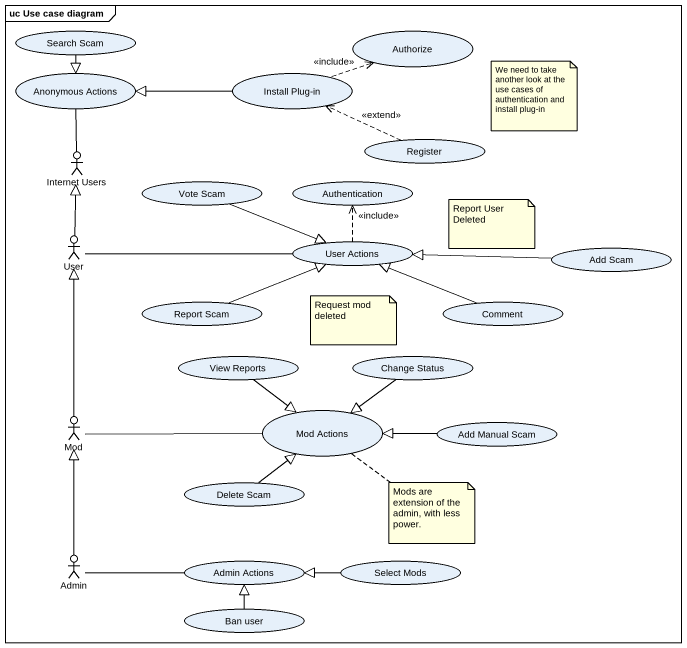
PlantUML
@startuml
mainframe uc Use case diagram
usecase "Search Scam" as Search_Scam
usecase Authorize
usecase "Anonymous Actions" as Anonymous_Actions
usecase "Install Plug-in" as Install_Plug_in
actor "Internet Users" as Internet_Users
usecase Register
usecase "Vote Scam" as Vote_Scam
usecase Authentication
actor User
usecase "User Actions" as User_Actions
usecase "Add Scam" as Add_Scam
usecase "Report Scam" as Report_Scam
usecase Comment
usecase "View Reports" as View_Reports
usecase "Change Status" as Change_Status
actor Mod
usecase "Mod Actions" as Mod_Actions
usecase "Add Manual Scam" as Add_Manual_Scam
usecase "Delete Scam" as Delete_Scam
actor Admin
usecase "Admin Actions" as Admin_Actions
usecase "Select Mods" as Select_Mods
usecase "Ban user" as Ban_user
Search_Scam --|> Anonymous_Actions
Install_Plug_in .right.> Authorize : <<include>>
Install_Plug_in -left-|> Anonymous_Actions
Internet_Users -up- Anonymous_Actions
Register .left.> Install_Plug_in : <<extend>>
Vote_Scam -right-|> User_Actions
User -up-|> Internet_Users
User_Actions .up.> Authentication : <<include>>
User_Actions -left- User
Add_Scam -left-|> User_Actions
Report_Scam -right-|> User_Actions
Comment -left-|> User_Actions
View_Reports --|> Mod_Actions
Change_Status --|> Mod_Actions
Mod -up-|> User
Mod -right- Mod_Actions
Add_Manual_Scam -left-|> Mod_Actions
Delete_Scam -up-|> Mod_Actions
Admin -up-|> Mod
Admin -right- Admin_Actions
Select_Mods -left-|> Admin_Actions
Ban_user -up-|> Admin_Actions
note as N1
  We need to take another look at the use cases of authentication and install plug-in
end note
note as N2
  Report User Deleted
end note
note as N3
  Request mod deleted
end note
note bottom of Mod_Actions : Mods are extension of the admin, with less power.
@enduml
